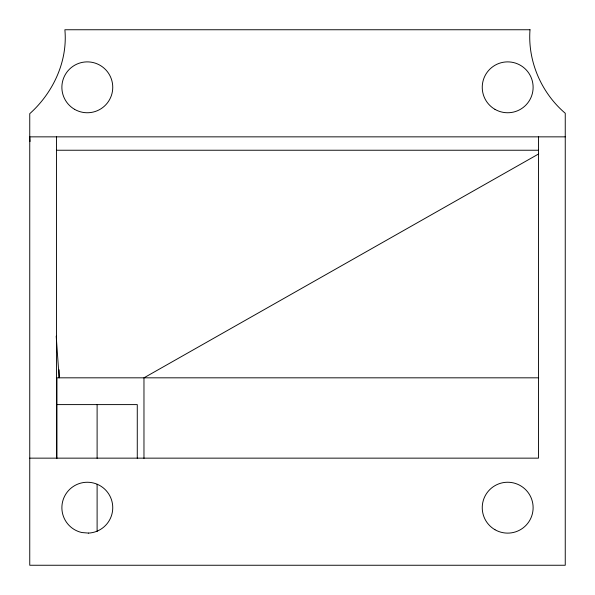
<?xml version="1.0" encoding="UTF-8"?>
<svg xmlns="http://www.w3.org/2000/svg" width="595" height="595" viewBox="0 0 595 595"><rect width="100%" height="100%" fill="white"/><g stroke="black" fill="none" stroke-linecap="round" stroke-linejoin="round"><path stroke-width="0.89" d="M538.713 153.904L143.968 377.825L143.968 458.366M565.25 136.85L29.75 136.85L30.062 141.476M56.525 150.238L538.475 150.238M538.668 377.825L56.949 377.825L56.949 458.321M56.949 404.6L137.274 404.6L137.274 458.321M29.75 458.15L538.475 458.15L538.475 136.85M56.213 336.19L59.143 377.825L59.143 369.793M97.111 404.6L97.111 458.321M97.111 484.248L97.111 531.484M56.525 136.85L56.525 458.15M530.004 29.75C527.564 61.106 541.353 92.946 565.25 113.258L565.25 565.25L29.75 565.25L29.75 113.675C53.111 92.813 67.852 61.315 64.877 29.75L530.004 29.75M88.558 533.09L81.946 532.547A25.436 25.436 0 0 1 67.056 492.31A25.436 25.436 0 0 1 109.815 495.821A25.436 25.436 0 0 1 88.558 533.09M494.966 529.714A25.436 25.436 0 0 0 533.12 507.684A25.436 25.436 0 0 0 494.966 485.654A25.436 25.436 0 0 0 494.966 529.714M74.598 109.346A25.436 25.436 0 0 0 112.752 87.316A25.436 25.436 0 0 0 74.598 65.286A25.436 25.436 0 0 0 74.598 109.346M494.966 109.346A25.436 25.436 0 0 0 533.12 87.316A25.436 25.436 0 0 0 494.966 65.286A25.436 25.436 0 0 0 494.966 109.346"/></g></svg>
